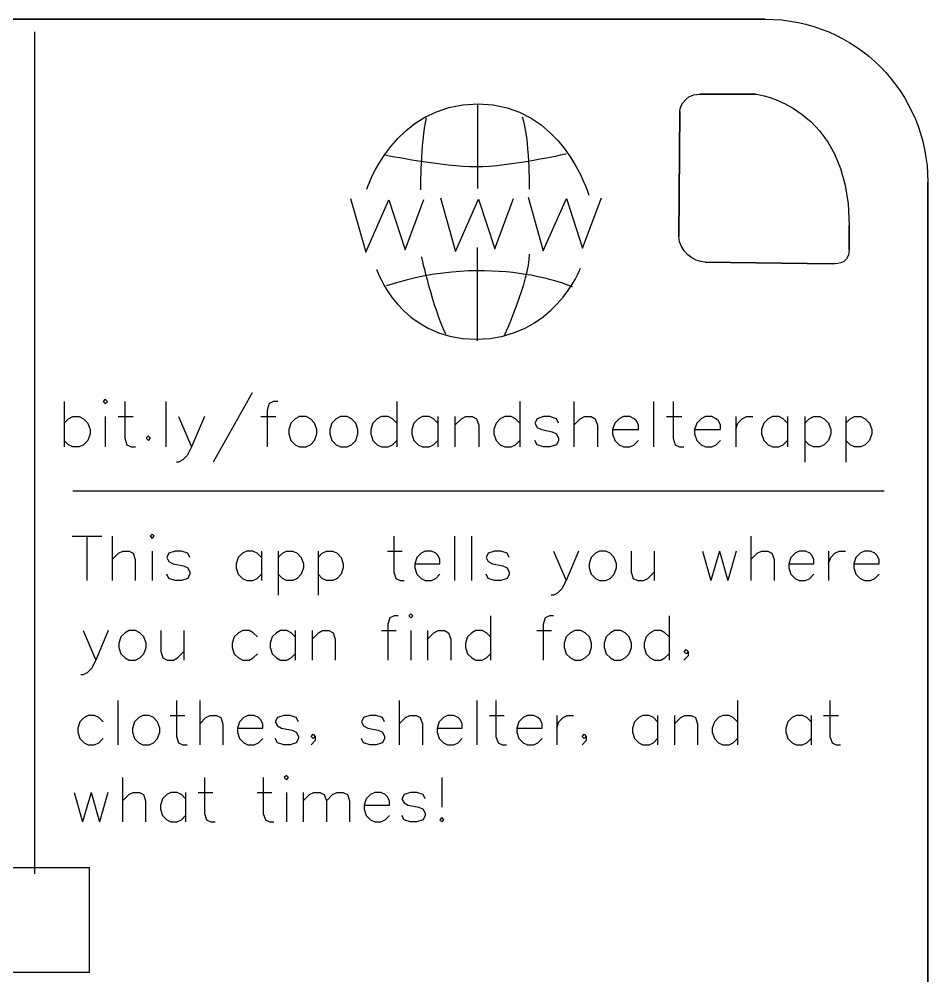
# Model space of a CAD drawing. Extents: x 10.3 to 80.3, y 180.8 to 251.
# Drawn here: x 45.11 to 80.27, y 214.01 to 251.04 of the extents above; entities that cross this region are included whole.
import ezdxf

# ---------------------------------------------------------------- set-up
doc = ezdxf.new("R2010")
doc.units = 0
doc.header["$MEASUREMENT"] = 0
for name, color, linetype in [('CUTOUT', 7, 'CONTINUOUS'), ('DIVIDERS', 7, 'CONTINUOUS'), ('GRAPHICS', 7, 'CONTINUOUS'), ('TEXT', 7, 'CONTINUOUS')]:
    doc.layers.add(name, color=color, linetype=linetype)

# ---------------------------------------------------------------- blocks, each defined once
blk = doc.blocks.new('BLOCK_2')
at = {"layer": 'CUTOUT', "color": 7}
blk.add_open_spline([(73.598, 248.142), (73.598, 248.142), (77.226, 247.743), (77.226, 243.06)], degree=3, dxfattribs=at)
blk = doc.blocks.new('BLOCK_3')
at = {"layer": 'CUTOUT', "color": 7}
blk.add_open_spline([(71.444, 248.138), (71.444, 248.138), (73.598, 248.142), (73.598, 248.142), (73.598, 248.142), (71.444, 248.138), (71.444, 248.138)], degree=3, knots=[0, 0, 0, 0, 1, 1, 1, 2, 2, 2, 2], dxfattribs=at)
blk = doc.blocks.new('BLOCK_4')
at = {"layer": 'CUTOUT', "color": 7}
blk.add_open_spline([(77.226, 242.111), (77.226, 241.49), (76.584, 241.574), (76.584, 241.574)], degree=3, dxfattribs=at)
blk = doc.blocks.new('BLOCK_5')
at = {"layer": 'CUTOUT', "color": 7}
blk.add_open_spline([(77.226, 243.06), (77.226, 243.06), (77.226, 242.111), (77.226, 242.111), (77.226, 242.111), (77.226, 243.06), (77.226, 243.06)], degree=3, knots=[0, 0, 0, 0, 1, 1, 1, 2, 2, 2, 2], dxfattribs=at)
blk = doc.blocks.new('BLOCK_6')
at = {"layer": 'CUTOUT', "color": 7}
blk.add_open_spline([(71.649, 241.637), (71.209, 241.637), (70.635, 242.071), (70.635, 242.632)], degree=3, dxfattribs=at)
blk = doc.blocks.new('BLOCK_7')
at = {"layer": 'CUTOUT', "color": 7}
blk.add_open_spline([(76.584, 241.574), (76.584, 241.574), (71.649, 241.637), (71.649, 241.637), (71.649, 241.637), (76.584, 241.574), (76.584, 241.574)], degree=3, knots=[0, 0, 0, 0, 1, 1, 1, 2, 2, 2, 2], dxfattribs=at)
blk = doc.blocks.new('BLOCK_8')
at = {"layer": 'CUTOUT', "color": 7}
blk.add_open_spline([(70.669, 247.471), (70.669, 247.471), (70.742, 248.137), (71.444, 248.138)], degree=3, dxfattribs=at)
blk = doc.blocks.new('BLOCK_9')
at = {"layer": 'CUTOUT', "color": 7}
blk.add_open_spline([(70.635, 242.632), (70.635, 242.632), (70.669, 247.471), (70.669, 247.471), (70.669, 247.471), (70.635, 242.632), (70.635, 242.632)], degree=3, knots=[0, 0, 0, 0, 1, 1, 1, 2, 2, 2, 2], dxfattribs=at)
blk = doc.blocks.new('BLOCK_10')
at = {"layer": 'CUTOUT', "color": 7}
blk.add_lwpolyline([(71.444, 248.138), (71.444, 248.138)], dxfattribs=at)
blk = doc.blocks.new('BLOCK_11')
at = {"layer": 'CUTOUT', "color": 7}
blk.add_open_spline([(73.978, 251.044), (77.464, 251.044), (80.27, 248.228), (80.27, 244.73)], degree=3, dxfattribs=at)
blk = doc.blocks.new('BLOCK_12')
at = {"layer": 'CUTOUT', "color": 7}
blk.add_open_spline([(16.561, 251.044), (16.561, 251.044), (73.978, 251.044), (73.978, 251.044), (73.978, 251.044), (16.561, 251.044), (16.561, 251.044)], degree=3, knots=[0, 0, 0, 0, 1, 1, 1, 2, 2, 2, 2], dxfattribs=at)
blk = doc.blocks.new('BLOCK_14')
at = {"layer": 'CUTOUT', "color": 7}
blk.add_open_spline([(80.27, 244.73), (80.27, 244.73), (80.27, 187.108), (80.27, 187.108), (80.27, 187.108), (80.27, 244.73), (80.27, 244.73)], degree=3, knots=[0, 0, 0, 0, 1, 1, 1, 2, 2, 2, 2], dxfattribs=at)
blk = doc.blocks.new('BLOCK_24')
at = {"layer": 'DIVIDERS', "color": 7}
blk.add_lwpolyline([(45.708, 217.956), (45.708, 250.548)], dxfattribs=at)
blk = doc.blocks.new('BLOCK_26')
at = {"layer": 'DIVIDERS', "color": 7}
blk.add_lwpolyline([(10.273, 218.21), (47.822, 218.21), (47.822, 214.136), (10.273, 214.136), (10.273, 218.21)], dxfattribs=at)
blk = doc.blocks.new('BLOCK_27')
at = {"layer": 'DIVIDERS', "color": 7}
blk.add_lwpolyline([(47.182, 232.785), (78.574, 232.785)], dxfattribs=at)
blk = doc.blocks.new('BLOCK_53')
at = {"layer": 'GRAPHICS', "color": 7}
blk.add_open_spline([(58.941, 241.355), (58.941, 241.355), (59.815, 238.656), (62.797, 238.656)], degree=3, dxfattribs=at)
blk = doc.blocks.new('BLOCK_54')
at = {"layer": 'GRAPHICS', "color": 7}
blk.add_open_spline([(62.797, 238.656), (65.778, 238.656), (66.831, 241.4), (66.831, 241.4)], degree=3, dxfattribs=at)
blk = doc.blocks.new('BLOCK_56')
at = {"layer": 'GRAPHICS', "color": 7}
blk.add_open_spline([(60.667, 241.85), (60.667, 241.85), (61.115, 239.871), (61.609, 238.858)], degree=3, dxfattribs=at)
blk = doc.blocks.new('BLOCK_57')
at = {"layer": 'GRAPHICS', "color": 7}
blk.add_open_spline([(63.872, 238.768), (63.872, 238.768), (64.859, 240.95), (64.859, 241.94)], degree=3, dxfattribs=at)
blk = doc.blocks.new('BLOCK_58')
at = {"layer": 'GRAPHICS', "color": 7}
blk.add_open_spline([(66.517, 240.68), (66.517, 240.68), (63.424, 242.052), (59.322, 240.726)], degree=3, dxfattribs=at)
blk = doc.blocks.new('BLOCK_59')
at = {"layer": 'GRAPHICS', "color": 7}
blk.add_open_spline([(58.56, 244.459), (58.56, 244.459), (59.591, 247.766), (62.864, 247.766)], degree=3, dxfattribs=at)
blk = doc.blocks.new('BLOCK_60')
at = {"layer": 'GRAPHICS', "color": 7}
blk.add_open_spline([(62.864, 247.766), (66.136, 247.766), (67.145, 244.235), (67.145, 244.235)], degree=3, dxfattribs=at)
blk = doc.blocks.new('BLOCK_61')
at = {"layer": 'GRAPHICS', "color": 7}
blk.add_lwpolyline([(62.841, 238.588), (62.841, 242.21)], dxfattribs=at)
blk = doc.blocks.new('BLOCK_62')
at = {"layer": 'GRAPHICS', "color": 7}
blk.add_open_spline([(60.645, 244.437), (60.645, 244.437), (60.645, 246.236), (60.869, 247.226)], degree=3, dxfattribs=at)
blk = doc.blocks.new('BLOCK_63')
at = {"layer": 'GRAPHICS', "color": 7}
blk.add_open_spline([(64.859, 244.459), (64.859, 244.459), (64.859, 246.439), (64.59, 247.249)], degree=3, dxfattribs=at)
blk = doc.blocks.new('BLOCK_64')
at = {"layer": 'GRAPHICS', "color": 7}
blk.add_open_spline([(59.278, 245.787), (59.278, 245.787), (61.519, 245.337), (62.797, 245.337)], degree=3, dxfattribs=at)
blk = doc.blocks.new('BLOCK_65')
at = {"layer": 'GRAPHICS', "color": 7}
blk.add_open_spline([(62.797, 245.337), (64.074, 245.337), (66.27, 245.832), (66.27, 245.832)], degree=3, dxfattribs=at)
blk = doc.blocks.new('BLOCK_66')
at = {"layer": 'GRAPHICS', "color": 7}
blk.add_lwpolyline([(62.841, 247.721), (62.841, 244.482)], dxfattribs=at)
blk = doc.blocks.new('BLOCK_67')
at = {"layer": 'GRAPHICS', "color": 7}
blk.add_lwpolyline([(57.933, 244.1), (58.516, 242.019), (59.412, 244.044), (60.04, 242.12), (60.768, 244.066)], dxfattribs=at)
blk = doc.blocks.new('BLOCK_68')
at = {"layer": 'GRAPHICS', "color": 7}
blk.add_lwpolyline([(61.407, 244.133), (61.989, 242.052), (62.886, 244.077), (63.514, 242.154), (64.242, 244.1)], dxfattribs=at)
blk = doc.blocks.new('BLOCK_69')
at = {"layer": 'GRAPHICS', "color": 7}
blk.add_lwpolyline([(64.803, 244.156), (65.386, 242.075), (66.282, 244.1), (66.909, 242.176), (67.639, 244.122)], dxfattribs=at)
blk = doc.blocks.new('BLOCK_118')
at = {"layer": 'TEXT', "color": 7}
blk.add_lwpolyline([(46.85, 236.248), (46.85, 234.487)], dxfattribs=at)
blk = doc.blocks.new('BLOCK_119')
at = {"layer": 'TEXT', "color": 7}
blk.add_lwpolyline([(46.85, 235.409), (47.017, 235.577), (47.184, 235.661), (47.434, 235.661), (47.602, 235.577), (47.769, 235.409), (47.853, 235.158), (47.853, 234.99), (47.769, 234.738), (47.602, 234.571), (47.434, 234.487), (47.184, 234.487), (47.017, 234.571), (46.85, 234.738)], dxfattribs=at)
blk = doc.blocks.new('BLOCK_120')
at = {"layer": 'TEXT', "color": 7}
blk.add_lwpolyline([(48.354, 236.248), (48.437, 236.164), (48.521, 236.248), (48.437, 236.332), (48.354, 236.248)], dxfattribs=at)
blk = doc.blocks.new('BLOCK_121')
at = {"layer": 'TEXT', "color": 7}
blk.add_lwpolyline([(48.437, 235.661), (48.437, 234.487)], dxfattribs=at)
blk = doc.blocks.new('BLOCK_122')
at = {"layer": 'TEXT', "color": 7}
blk.add_lwpolyline([(49.19, 236.248), (49.19, 234.823), (49.273, 234.571), (49.44, 234.487), (49.607, 234.487)], dxfattribs=at)
blk = doc.blocks.new('BLOCK_123')
at = {"layer": 'TEXT', "color": 7}
blk.add_lwpolyline([(48.939, 235.661), (49.523, 235.661)], dxfattribs=at)
blk = doc.blocks.new('BLOCK_124')
at = {"layer": 'TEXT', "color": 7}
blk.add_lwpolyline([(50.108, 234.906), (50.025, 234.823), (50.108, 234.738), (50.191, 234.823), (50.108, 234.906)], dxfattribs=at)
blk = doc.blocks.new('BLOCK_125')
at = {"layer": 'TEXT', "color": 7}
blk.add_lwpolyline([(50.777, 236.248), (50.777, 234.487)], dxfattribs=at)
blk = doc.blocks.new('BLOCK_126')
at = {"layer": 'TEXT', "color": 7}
blk.add_lwpolyline([(51.278, 235.661), (51.779, 234.487)], dxfattribs=at)
blk = doc.blocks.new('BLOCK_127')
at = {"layer": 'TEXT', "color": 7}
blk.add_lwpolyline([(52.281, 235.661), (51.779, 234.487), (51.612, 234.152), (51.445, 233.984), (51.278, 233.9), (51.194, 233.9)], dxfattribs=at)
blk = doc.blocks.new('BLOCK_128')
at = {"layer": 'TEXT', "color": 7}
blk.add_lwpolyline([(54.118, 236.583), (52.615, 233.9)], dxfattribs=at)
blk = doc.blocks.new('BLOCK_129')
at = {"layer": 'TEXT', "color": 7}
blk.add_lwpolyline([(55.121, 236.248), (54.954, 236.248), (54.787, 236.164), (54.704, 235.912), (54.704, 234.487)], dxfattribs=at)
blk = doc.blocks.new('BLOCK_130')
at = {"layer": 'TEXT', "color": 7}
blk.add_lwpolyline([(54.453, 235.661), (55.038, 235.661)], dxfattribs=at)
blk = doc.blocks.new('BLOCK_131')
at = {"layer": 'TEXT', "color": 7}
blk.add_lwpolyline([(55.957, 235.661), (55.79, 235.577), (55.623, 235.409), (55.539, 235.158), (55.539, 234.99), (55.623, 234.738), (55.79, 234.571), (55.957, 234.487), (56.207, 234.487), (56.375, 234.571), (56.541, 234.738), (56.625, 234.99), (56.625, 235.158), (56.541, 235.409), (56.375, 235.577), (56.207, 235.661), (55.957, 235.661)], dxfattribs=at)
blk = doc.blocks.new('BLOCK_132')
at = {"layer": 'TEXT', "color": 7}
blk.add_lwpolyline([(57.544, 235.661), (57.377, 235.577), (57.21, 235.409), (57.126, 235.158), (57.126, 234.99), (57.21, 234.738), (57.377, 234.571), (57.544, 234.487), (57.795, 234.487), (57.961, 234.571), (58.129, 234.738), (58.212, 234.99), (58.212, 235.158), (58.129, 235.409), (57.961, 235.577), (57.795, 235.661), (57.544, 235.661)], dxfattribs=at)
blk = doc.blocks.new('BLOCK_133')
at = {"layer": 'TEXT', "color": 7}
blk.add_lwpolyline([(59.717, 236.248), (59.717, 234.487)], dxfattribs=at)
blk = doc.blocks.new('BLOCK_134')
at = {"layer": 'TEXT', "color": 7}
blk.add_lwpolyline([(59.717, 235.409), (59.549, 235.577), (59.382, 235.661), (59.132, 235.661), (58.964, 235.577), (58.797, 235.409), (58.714, 235.158), (58.714, 234.99), (58.797, 234.738), (58.964, 234.571), (59.132, 234.487), (59.382, 234.487), (59.549, 234.571), (59.717, 234.738)], dxfattribs=at)
blk = doc.blocks.new('BLOCK_135')
at = {"layer": 'TEXT', "color": 7}
blk.add_lwpolyline([(61.303, 235.661), (61.303, 234.487)], dxfattribs=at)
blk = doc.blocks.new('BLOCK_136')
at = {"layer": 'TEXT', "color": 7}
blk.add_lwpolyline([(61.303, 235.409), (61.137, 235.577), (60.969, 235.661), (60.719, 235.661), (60.552, 235.577), (60.385, 235.409), (60.301, 235.158), (60.301, 234.99), (60.385, 234.738), (60.552, 234.571), (60.719, 234.487), (60.969, 234.487), (61.137, 234.571), (61.303, 234.738)], dxfattribs=at)
blk = doc.blocks.new('BLOCK_137')
at = {"layer": 'TEXT', "color": 7}
blk.add_lwpolyline([(61.972, 235.661), (61.972, 234.487)], dxfattribs=at)
blk = doc.blocks.new('BLOCK_138')
at = {"layer": 'TEXT', "color": 7}
blk.add_lwpolyline([(61.972, 235.325), (62.223, 235.577), (62.39, 235.661), (62.64, 235.661), (62.808, 235.577), (62.891, 235.325), (62.891, 234.487)], dxfattribs=at)
blk = doc.blocks.new('BLOCK_139')
at = {"layer": 'TEXT', "color": 7}
blk.add_lwpolyline([(64.479, 236.248), (64.479, 234.487)], dxfattribs=at)
blk = doc.blocks.new('BLOCK_140')
at = {"layer": 'TEXT', "color": 7}
blk.add_lwpolyline([(64.479, 235.409), (64.311, 235.577), (64.145, 235.661), (63.894, 235.661), (63.726, 235.577), (63.56, 235.409), (63.476, 235.158), (63.476, 234.99), (63.56, 234.738), (63.726, 234.571), (63.894, 234.487), (64.145, 234.487), (64.311, 234.571), (64.479, 234.738)], dxfattribs=at)
blk = doc.blocks.new('BLOCK_141')
at = {"layer": 'TEXT', "color": 7}
blk.add_lwpolyline([(65.982, 235.409), (65.899, 235.577), (65.648, 235.661), (65.397, 235.661), (65.147, 235.577), (65.063, 235.409), (65.147, 235.241), (65.314, 235.158), (65.731, 235.074), (65.899, 234.99), (65.982, 234.823), (65.982, 234.738), (65.899, 234.571), (65.648, 234.487), (65.397, 234.487), (65.147, 234.571), (65.063, 234.738)], dxfattribs=at)
blk = doc.blocks.new('BLOCK_142')
at = {"layer": 'TEXT', "color": 7}
blk.add_lwpolyline([(66.567, 236.248), (66.567, 234.487)], dxfattribs=at)
blk = doc.blocks.new('BLOCK_143')
at = {"layer": 'TEXT', "color": 7}
blk.add_lwpolyline([(66.567, 235.325), (66.818, 235.577), (66.985, 235.661), (67.236, 235.661), (67.402, 235.577), (67.487, 235.325), (67.487, 234.487)], dxfattribs=at)
blk = doc.blocks.new('BLOCK_144')
at = {"layer": 'TEXT', "color": 7}
blk.add_lwpolyline([(68.071, 235.158), (69.073, 235.158), (69.073, 235.325), (68.99, 235.493), (68.907, 235.577), (68.739, 235.661), (68.489, 235.661), (68.322, 235.577), (68.155, 235.409), (68.071, 235.158), (68.071, 234.99), (68.155, 234.738), (68.322, 234.571), (68.489, 234.487), (68.739, 234.487), (68.907, 234.571), (69.073, 234.738)], dxfattribs=at)
blk = doc.blocks.new('BLOCK_145')
at = {"layer": 'TEXT', "color": 7}
blk.add_lwpolyline([(69.658, 236.248), (69.658, 234.487)], dxfattribs=at)
blk = doc.blocks.new('BLOCK_146')
at = {"layer": 'TEXT', "color": 7}
blk.add_lwpolyline([(70.41, 236.248), (70.41, 234.823), (70.495, 234.571), (70.661, 234.487), (70.829, 234.487)], dxfattribs=at)
blk = doc.blocks.new('BLOCK_147')
at = {"layer": 'TEXT', "color": 7}
blk.add_lwpolyline([(70.16, 235.661), (70.744, 235.661)], dxfattribs=at)
blk = doc.blocks.new('BLOCK_148')
at = {"layer": 'TEXT', "color": 7}
blk.add_lwpolyline([(71.246, 235.158), (72.249, 235.158), (72.249, 235.325), (72.164, 235.493), (72.081, 235.577), (71.915, 235.661), (71.664, 235.661), (71.496, 235.577), (71.329, 235.409), (71.246, 235.158), (71.246, 234.99), (71.329, 234.738), (71.496, 234.571), (71.664, 234.487), (71.915, 234.487), (72.081, 234.571), (72.249, 234.738)], dxfattribs=at)
blk = doc.blocks.new('BLOCK_149')
at = {"layer": 'TEXT', "color": 7}
blk.add_lwpolyline([(72.833, 235.661), (72.833, 234.487)], dxfattribs=at)
blk = doc.blocks.new('BLOCK_150')
at = {"layer": 'TEXT', "color": 7}
blk.add_lwpolyline([(72.833, 235.158), (72.917, 235.409), (73.084, 235.577), (73.251, 235.661), (73.501, 235.661)], dxfattribs=at)
blk = doc.blocks.new('BLOCK_151')
at = {"layer": 'TEXT', "color": 7}
blk.add_lwpolyline([(74.838, 235.661), (74.838, 234.487)], dxfattribs=at)
blk = doc.blocks.new('BLOCK_152')
at = {"layer": 'TEXT', "color": 7}
blk.add_lwpolyline([(74.838, 235.409), (74.671, 235.577), (74.504, 235.661), (74.254, 235.661), (74.086, 235.577), (73.92, 235.409), (73.836, 235.158), (73.836, 234.99), (73.92, 234.738), (74.086, 234.571), (74.254, 234.487), (74.504, 234.487), (74.671, 234.571), (74.838, 234.738)], dxfattribs=at)
blk = doc.blocks.new('BLOCK_153')
at = {"layer": 'TEXT', "color": 7}
blk.add_lwpolyline([(75.507, 235.661), (75.507, 233.9)], dxfattribs=at)
blk = doc.blocks.new('BLOCK_154')
at = {"layer": 'TEXT', "color": 7}
blk.add_lwpolyline([(75.507, 235.409), (75.674, 235.577), (75.841, 235.661), (76.091, 235.661), (76.259, 235.577), (76.426, 235.409), (76.509, 235.158), (76.509, 234.99), (76.426, 234.738), (76.259, 234.571), (76.091, 234.487), (75.841, 234.487), (75.674, 234.571), (75.507, 234.738)], dxfattribs=at)
blk = doc.blocks.new('BLOCK_155')
at = {"layer": 'TEXT', "color": 7}
blk.add_lwpolyline([(77.094, 235.661), (77.094, 233.9)], dxfattribs=at)
blk = doc.blocks.new('BLOCK_156')
at = {"layer": 'TEXT', "color": 7}
blk.add_lwpolyline([(77.094, 235.409), (77.262, 235.577), (77.429, 235.661), (77.679, 235.661), (77.846, 235.577), (78.013, 235.409), (78.097, 235.158), (78.097, 234.99), (78.013, 234.738), (77.846, 234.571), (77.679, 234.487), (77.429, 234.487), (77.262, 234.571), (77.094, 234.738)], dxfattribs=at)
blk = doc.blocks.new('BLOCK_225')
at = {"layer": 'TEXT', "color": 7}
blk.add_lwpolyline([(47.732, 231.025), (47.732, 229.312)], dxfattribs=at)
blk = doc.blocks.new('BLOCK_226')
at = {"layer": 'TEXT', "color": 7}
blk.add_lwpolyline([(47.163, 231.025), (48.302, 231.025)], dxfattribs=at)
blk = doc.blocks.new('BLOCK_227')
at = {"layer": 'TEXT', "color": 7}
blk.add_lwpolyline([(48.707, 231.025), (48.707, 229.312)], dxfattribs=at)
blk = doc.blocks.new('BLOCK_228')
at = {"layer": 'TEXT', "color": 7}
blk.add_lwpolyline([(48.707, 230.127), (48.952, 230.372), (49.114, 230.453), (49.358, 230.453), (49.521, 230.372), (49.602, 230.127), (49.602, 229.312)], dxfattribs=at)
blk = doc.blocks.new('BLOCK_229')
at = {"layer": 'TEXT', "color": 7}
blk.add_lwpolyline([(50.172, 231.025), (50.252, 230.943), (50.334, 231.025), (50.252, 231.106), (50.172, 231.025)], dxfattribs=at)
blk = doc.blocks.new('BLOCK_230')
at = {"layer": 'TEXT', "color": 7}
blk.add_lwpolyline([(50.252, 230.453), (50.252, 229.312)], dxfattribs=at)
blk = doc.blocks.new('BLOCK_231')
at = {"layer": 'TEXT', "color": 7}
blk.add_lwpolyline([(51.716, 230.209), (51.635, 230.372), (51.391, 230.453), (51.147, 230.453), (50.903, 230.372), (50.821, 230.209), (50.903, 230.046), (51.066, 229.964), (51.472, 229.882), (51.635, 229.801), (51.716, 229.638), (51.716, 229.556), (51.635, 229.393), (51.391, 229.312), (51.147, 229.312), (50.903, 229.393), (50.821, 229.556)], dxfattribs=at)
blk = doc.blocks.new('BLOCK_232')
at = {"layer": 'TEXT', "color": 7}
blk.add_lwpolyline([(54.48, 230.453), (54.48, 229.312)], dxfattribs=at)
blk = doc.blocks.new('BLOCK_233')
at = {"layer": 'TEXT', "color": 7}
blk.add_lwpolyline([(54.48, 230.209), (54.317, 230.372), (54.155, 230.453), (53.911, 230.453), (53.748, 230.372), (53.585, 230.209), (53.504, 229.964), (53.504, 229.801), (53.585, 229.556), (53.748, 229.393), (53.911, 229.312), (54.155, 229.312), (54.317, 229.393), (54.48, 229.556)], dxfattribs=at)
blk = doc.blocks.new('BLOCK_234')
at = {"layer": 'TEXT', "color": 7}
blk.add_lwpolyline([(55.13, 230.453), (55.13, 228.74)], dxfattribs=at)
blk = doc.blocks.new('BLOCK_235')
at = {"layer": 'TEXT', "color": 7}
blk.add_lwpolyline([(55.13, 230.209), (55.293, 230.372), (55.455, 230.453), (55.699, 230.453), (55.862, 230.372), (56.025, 230.209), (56.106, 229.964), (56.106, 229.801), (56.025, 229.556), (55.862, 229.393), (55.699, 229.312), (55.455, 229.312), (55.293, 229.393), (55.13, 229.556)], dxfattribs=at)
blk = doc.blocks.new('BLOCK_236')
at = {"layer": 'TEXT', "color": 7}
blk.add_lwpolyline([(56.675, 230.453), (56.675, 228.74)], dxfattribs=at)
blk = doc.blocks.new('BLOCK_237')
at = {"layer": 'TEXT', "color": 7}
blk.add_lwpolyline([(56.675, 230.209), (56.837, 230.372), (57, 230.453), (57.244, 230.453), (57.407, 230.372), (57.569, 230.209), (57.651, 229.964), (57.651, 229.801), (57.569, 229.556), (57.407, 229.393), (57.244, 229.312), (57, 229.312), (56.837, 229.393), (56.675, 229.556)], dxfattribs=at)
blk = doc.blocks.new('BLOCK_238')
at = {"layer": 'TEXT', "color": 7}
blk.add_lwpolyline([(59.602, 231.025), (59.602, 229.638), (59.683, 229.393), (59.845, 229.312), (60.008, 229.312)], dxfattribs=at)
blk = doc.blocks.new('BLOCK_239')
at = {"layer": 'TEXT', "color": 7}
blk.add_lwpolyline([(59.358, 230.453), (59.926, 230.453)], dxfattribs=at)
blk = doc.blocks.new('BLOCK_240')
at = {"layer": 'TEXT', "color": 7}
blk.add_lwpolyline([(60.415, 229.964), (61.391, 229.964), (61.391, 230.127), (61.309, 230.291), (61.228, 230.372), (61.065, 230.453), (60.821, 230.453), (60.658, 230.372), (60.496, 230.209), (60.415, 229.964), (60.415, 229.801), (60.496, 229.556), (60.658, 229.393), (60.821, 229.312), (61.065, 229.312), (61.228, 229.393), (61.391, 229.556)], dxfattribs=at)
blk = doc.blocks.new('BLOCK_241')
at = {"layer": 'TEXT', "color": 7}
blk.add_lwpolyline([(61.959, 231.025), (61.959, 229.312)], dxfattribs=at)
blk = doc.blocks.new('BLOCK_242')
at = {"layer": 'TEXT', "color": 7}
blk.add_lwpolyline([(62.61, 231.025), (62.61, 229.312)], dxfattribs=at)
blk = doc.blocks.new('BLOCK_243')
at = {"layer": 'TEXT', "color": 7}
blk.add_lwpolyline([(64.073, 230.209), (63.992, 230.372), (63.748, 230.453), (63.504, 230.453), (63.26, 230.372), (63.178, 230.209), (63.26, 230.046), (63.422, 229.964), (63.829, 229.882), (63.992, 229.801), (64.073, 229.638), (64.073, 229.556), (63.992, 229.393), (63.748, 229.312), (63.504, 229.312), (63.26, 229.393), (63.178, 229.556)], dxfattribs=at)
blk = doc.blocks.new('BLOCK_244')
at = {"layer": 'TEXT', "color": 7}
blk.add_lwpolyline([(65.78, 230.453), (66.268, 229.312)], dxfattribs=at)
blk = doc.blocks.new('BLOCK_245')
at = {"layer": 'TEXT', "color": 7}
blk.add_lwpolyline([(66.756, 230.453), (66.268, 229.312), (66.106, 228.985), (65.943, 228.822), (65.78, 228.74), (65.699, 228.74)], dxfattribs=at)
blk = doc.blocks.new('BLOCK_246')
at = {"layer": 'TEXT', "color": 7}
blk.add_lwpolyline([(67.569, 230.453), (67.406, 230.372), (67.243, 230.209), (67.162, 229.964), (67.162, 229.801), (67.243, 229.556), (67.406, 229.393), (67.569, 229.312), (67.813, 229.312), (67.975, 229.393), (68.137, 229.556), (68.219, 229.801), (68.219, 229.964), (68.137, 230.209), (67.975, 230.372), (67.813, 230.453), (67.569, 230.453)], dxfattribs=at)
blk = doc.blocks.new('BLOCK_247')
at = {"layer": 'TEXT', "color": 7}
blk.add_lwpolyline([(68.788, 230.453), (68.788, 229.638), (68.87, 229.393), (69.032, 229.312), (69.276, 229.312), (69.439, 229.393), (69.682, 229.638)], dxfattribs=at)
blk = doc.blocks.new('BLOCK_248')
at = {"layer": 'TEXT', "color": 7}
blk.add_lwpolyline([(69.682, 230.453), (69.682, 229.312)], dxfattribs=at)
blk = doc.blocks.new('BLOCK_249')
at = {"layer": 'TEXT', "color": 7}
blk.add_lwpolyline([(71.552, 230.453), (71.877, 229.312)], dxfattribs=at)
blk = doc.blocks.new('BLOCK_250')
at = {"layer": 'TEXT', "color": 7}
blk.add_lwpolyline([(72.203, 230.453), (71.877, 229.312)], dxfattribs=at)
blk = doc.blocks.new('BLOCK_251')
at = {"layer": 'TEXT', "color": 7}
blk.add_lwpolyline([(72.203, 230.453), (72.528, 229.312)], dxfattribs=at)
blk = doc.blocks.new('BLOCK_252')
at = {"layer": 'TEXT', "color": 7}
blk.add_lwpolyline([(72.852, 230.453), (72.528, 229.312)], dxfattribs=at)
blk = doc.blocks.new('BLOCK_253')
at = {"layer": 'TEXT', "color": 7}
blk.add_lwpolyline([(73.422, 231.025), (73.422, 229.312)], dxfattribs=at)
blk = doc.blocks.new('BLOCK_254')
at = {"layer": 'TEXT', "color": 7}
blk.add_lwpolyline([(73.422, 230.127), (73.666, 230.372), (73.829, 230.453), (74.073, 230.453), (74.235, 230.372), (74.317, 230.127), (74.317, 229.312)], dxfattribs=at)
blk = doc.blocks.new('BLOCK_255')
at = {"layer": 'TEXT', "color": 7}
blk.add_lwpolyline([(74.885, 229.964), (75.861, 229.964), (75.861, 230.127), (75.78, 230.291), (75.699, 230.372), (75.536, 230.453), (75.292, 230.453), (75.129, 230.372), (74.967, 230.209), (74.885, 229.964), (74.885, 229.801), (74.967, 229.556), (75.129, 229.393), (75.292, 229.312), (75.536, 229.312), (75.699, 229.393), (75.861, 229.556)], dxfattribs=at)
blk = doc.blocks.new('BLOCK_256')
at = {"layer": 'TEXT', "color": 7}
blk.add_lwpolyline([(76.43, 230.453), (76.43, 229.312)], dxfattribs=at)
blk = doc.blocks.new('BLOCK_257')
at = {"layer": 'TEXT', "color": 7}
blk.add_lwpolyline([(76.43, 229.964), (76.511, 230.209), (76.674, 230.372), (76.836, 230.453), (77.081, 230.453)], dxfattribs=at)
blk = doc.blocks.new('BLOCK_258')
at = {"layer": 'TEXT', "color": 7}
blk.add_lwpolyline([(77.406, 229.964), (78.381, 229.964), (78.381, 230.127), (78.3, 230.291), (78.218, 230.372), (78.056, 230.453), (77.812, 230.453), (77.649, 230.372), (77.487, 230.209), (77.406, 229.964), (77.406, 229.801), (77.487, 229.556), (77.649, 229.393), (77.812, 229.312), (78.056, 229.312), (78.218, 229.393), (78.381, 229.556)], dxfattribs=at)
blk = doc.blocks.new('BLOCK_259')
at = {"layer": 'TEXT', "color": 7}
blk.add_lwpolyline([(47.58, 227.374), (48.068, 226.232)], dxfattribs=at)
blk = doc.blocks.new('BLOCK_260')
at = {"layer": 'TEXT', "color": 7}
blk.add_lwpolyline([(48.556, 227.374), (48.068, 226.232), (47.905, 225.906), (47.742, 225.743), (47.58, 225.661), (47.498, 225.661)], dxfattribs=at)
blk = doc.blocks.new('BLOCK_261')
at = {"layer": 'TEXT', "color": 7}
blk.add_lwpolyline([(49.368, 227.374), (49.205, 227.293), (49.043, 227.13), (48.962, 226.885), (48.962, 226.722), (49.043, 226.477), (49.205, 226.314), (49.368, 226.232), (49.612, 226.232), (49.775, 226.314), (49.937, 226.477), (50.019, 226.722), (50.019, 226.885), (49.937, 227.13), (49.775, 227.293), (49.612, 227.374), (49.368, 227.374)], dxfattribs=at)
blk = doc.blocks.new('BLOCK_262')
at = {"layer": 'TEXT', "color": 7}
blk.add_lwpolyline([(50.587, 227.374), (50.587, 226.559), (50.669, 226.314), (50.831, 226.232), (51.075, 226.232), (51.238, 226.314), (51.482, 226.559)], dxfattribs=at)
blk = doc.blocks.new('BLOCK_263')
at = {"layer": 'TEXT', "color": 7}
blk.add_lwpolyline([(51.482, 227.374), (51.482, 226.232)], dxfattribs=at)
blk = doc.blocks.new('BLOCK_264')
at = {"layer": 'TEXT', "color": 7}
blk.add_lwpolyline([(54.327, 227.13), (54.164, 227.293), (54.002, 227.374), (53.759, 227.374), (53.596, 227.293), (53.433, 227.13), (53.352, 226.885), (53.352, 226.722), (53.433, 226.477), (53.596, 226.314), (53.759, 226.232), (54.002, 226.232), (54.164, 226.314), (54.327, 226.477)], dxfattribs=at)
blk = doc.blocks.new('BLOCK_265')
at = {"layer": 'TEXT', "color": 7}
blk.add_lwpolyline([(55.791, 227.374), (55.791, 226.232)], dxfattribs=at)
blk = doc.blocks.new('BLOCK_266')
at = {"layer": 'TEXT', "color": 7}
blk.add_lwpolyline([(55.791, 227.13), (55.628, 227.293), (55.465, 227.374), (55.222, 227.374), (55.059, 227.293), (54.897, 227.13), (54.815, 226.885), (54.815, 226.722), (54.897, 226.477), (55.059, 226.314), (55.222, 226.232), (55.465, 226.232), (55.628, 226.314), (55.791, 226.477)], dxfattribs=at)
blk = doc.blocks.new('BLOCK_267')
at = {"layer": 'TEXT', "color": 7}
blk.add_lwpolyline([(56.441, 227.374), (56.441, 226.232)], dxfattribs=at)
blk = doc.blocks.new('BLOCK_268')
at = {"layer": 'TEXT', "color": 7}
blk.add_lwpolyline([(56.441, 227.048), (56.685, 227.293), (56.848, 227.374), (57.091, 227.374), (57.254, 227.293), (57.335, 227.048), (57.335, 226.232)], dxfattribs=at)
blk = doc.blocks.new('BLOCK_269')
at = {"layer": 'TEXT', "color": 7}
blk.add_lwpolyline([(59.774, 227.946), (59.612, 227.946), (59.449, 227.864), (59.368, 227.62), (59.368, 226.232)], dxfattribs=at)
blk = doc.blocks.new('BLOCK_270')
at = {"layer": 'TEXT', "color": 7}
blk.add_lwpolyline([(59.124, 227.374), (59.693, 227.374)], dxfattribs=at)
blk = doc.blocks.new('BLOCK_271')
at = {"layer": 'TEXT', "color": 7}
blk.add_lwpolyline([(60.181, 227.946), (60.262, 227.864), (60.343, 227.946), (60.262, 228.027), (60.181, 227.946)], dxfattribs=at)
blk = doc.blocks.new('BLOCK_272')
at = {"layer": 'TEXT', "color": 7}
blk.add_lwpolyline([(60.262, 227.374), (60.262, 226.232)], dxfattribs=at)
blk = doc.blocks.new('BLOCK_273')
at = {"layer": 'TEXT', "color": 7}
blk.add_lwpolyline([(60.912, 227.374), (60.912, 226.232)], dxfattribs=at)
blk = doc.blocks.new('BLOCK_274')
at = {"layer": 'TEXT', "color": 7}
blk.add_lwpolyline([(60.912, 227.048), (61.156, 227.293), (61.319, 227.374), (61.563, 227.374), (61.726, 227.293), (61.807, 227.048), (61.807, 226.232)], dxfattribs=at)
blk = doc.blocks.new('BLOCK_275')
at = {"layer": 'TEXT', "color": 7}
blk.add_lwpolyline([(63.352, 227.946), (63.352, 226.232)], dxfattribs=at)
blk = doc.blocks.new('BLOCK_276')
at = {"layer": 'TEXT', "color": 7}
blk.add_lwpolyline([(63.352, 227.13), (63.189, 227.293), (63.026, 227.374), (62.782, 227.374), (62.619, 227.293), (62.457, 227.13), (62.376, 226.885), (62.376, 226.722), (62.457, 226.477), (62.619, 226.314), (62.782, 226.232), (63.026, 226.232), (63.189, 226.314), (63.352, 226.477)], dxfattribs=at)
blk = doc.blocks.new('BLOCK_277')
at = {"layer": 'TEXT', "color": 7}
blk.add_lwpolyline([(65.79, 227.946), (65.627, 227.946), (65.465, 227.864), (65.383, 227.62), (65.383, 226.232)], dxfattribs=at)
blk = doc.blocks.new('BLOCK_278')
at = {"layer": 'TEXT', "color": 7}
blk.add_lwpolyline([(65.14, 227.374), (65.709, 227.374)], dxfattribs=at)
blk = doc.blocks.new('BLOCK_279')
at = {"layer": 'TEXT', "color": 7}
blk.add_lwpolyline([(66.604, 227.374), (66.441, 227.293), (66.278, 227.13), (66.197, 226.885), (66.197, 226.722), (66.278, 226.477), (66.441, 226.314), (66.604, 226.232), (66.847, 226.232), (67.009, 226.314), (67.172, 226.477), (67.253, 226.722), (67.253, 226.885), (67.172, 227.13), (67.009, 227.293), (66.847, 227.374), (66.604, 227.374)], dxfattribs=at)
blk = doc.blocks.new('BLOCK_280')
at = {"layer": 'TEXT', "color": 7}
blk.add_lwpolyline([(68.148, 227.374), (67.986, 227.293), (67.823, 227.13), (67.742, 226.885), (67.742, 226.722), (67.823, 226.477), (67.986, 226.314), (68.148, 226.232), (68.391, 226.232), (68.554, 226.314), (68.717, 226.477), (68.798, 226.722), (68.798, 226.885), (68.717, 227.13), (68.554, 227.293), (68.391, 227.374), (68.148, 227.374)], dxfattribs=at)
blk = doc.blocks.new('BLOCK_281')
at = {"layer": 'TEXT', "color": 7}
blk.add_lwpolyline([(70.261, 227.946), (70.261, 226.232)], dxfattribs=at)
blk = doc.blocks.new('BLOCK_282')
at = {"layer": 'TEXT', "color": 7}
blk.add_lwpolyline([(70.261, 227.13), (70.098, 227.293), (69.936, 227.374), (69.693, 227.374), (69.53, 227.293), (69.367, 227.13), (69.286, 226.885), (69.286, 226.722), (69.367, 226.477), (69.53, 226.314), (69.693, 226.232), (69.936, 226.232), (70.098, 226.314), (70.261, 226.477)], dxfattribs=at)
blk = doc.blocks.new('BLOCK_283')
at = {"layer": 'TEXT', "color": 7}
blk.add_lwpolyline([(70.993, 226.559), (70.912, 226.477), (70.83, 226.559), (70.912, 226.64), (70.993, 226.559), (70.993, 226.395), (70.83, 226.232)], dxfattribs=at)
blk = doc.blocks.new('BLOCK_284')
at = {"layer": 'TEXT', "color": 7}
blk.add_lwpolyline([(48.352, 223.848), (48.19, 224.011), (48.027, 224.093), (47.783, 224.093), (47.621, 224.011), (47.458, 223.848), (47.377, 223.604), (47.377, 223.44), (47.458, 223.196), (47.621, 223.032), (47.783, 222.951), (48.027, 222.951), (48.19, 223.032), (48.352, 223.196)], dxfattribs=at)
blk = doc.blocks.new('BLOCK_285')
at = {"layer": 'TEXT', "color": 7}
blk.add_lwpolyline([(48.921, 224.664), (48.921, 222.951)], dxfattribs=at)
blk = doc.blocks.new('BLOCK_286')
at = {"layer": 'TEXT', "color": 7}
blk.add_lwpolyline([(49.897, 224.093), (49.735, 224.011), (49.572, 223.848), (49.491, 223.604), (49.491, 223.44), (49.572, 223.196), (49.735, 223.032), (49.897, 222.951), (50.14, 222.951), (50.303, 223.032), (50.466, 223.196), (50.547, 223.44), (50.547, 223.604), (50.466, 223.848), (50.303, 224.011), (50.14, 224.093), (49.897, 224.093)], dxfattribs=at)
blk = doc.blocks.new('BLOCK_287')
at = {"layer": 'TEXT', "color": 7}
blk.add_lwpolyline([(51.198, 224.664), (51.198, 223.277), (51.279, 223.032), (51.442, 222.951), (51.604, 222.951)], dxfattribs=at)
blk = doc.blocks.new('BLOCK_288')
at = {"layer": 'TEXT', "color": 7}
blk.add_lwpolyline([(50.954, 224.093), (51.522, 224.093)], dxfattribs=at)
blk = doc.blocks.new('BLOCK_289')
at = {"layer": 'TEXT', "color": 7}
blk.add_lwpolyline([(52.092, 224.664), (52.092, 222.951)], dxfattribs=at)
blk = doc.blocks.new('BLOCK_290')
at = {"layer": 'TEXT', "color": 7}
blk.add_lwpolyline([(52.092, 223.767), (52.336, 224.011), (52.498, 224.093), (52.742, 224.093), (52.905, 224.011), (52.987, 223.767), (52.987, 222.951)], dxfattribs=at)
blk = doc.blocks.new('BLOCK_291')
at = {"layer": 'TEXT', "color": 7}
blk.add_lwpolyline([(53.555, 223.604), (54.531, 223.604), (54.531, 223.767), (54.45, 223.93), (54.368, 224.011), (54.206, 224.093), (53.962, 224.093), (53.799, 224.011), (53.636, 223.848), (53.555, 223.604), (53.555, 223.44), (53.636, 223.196), (53.799, 223.032), (53.962, 222.951), (54.206, 222.951), (54.368, 223.032), (54.531, 223.196)], dxfattribs=at)
blk = doc.blocks.new('BLOCK_292')
at = {"layer": 'TEXT', "color": 7}
blk.add_lwpolyline([(55.913, 223.848), (55.832, 224.011), (55.588, 224.093), (55.343, 224.093), (55.099, 224.011), (55.018, 223.848), (55.099, 223.685), (55.262, 223.604), (55.669, 223.522), (55.832, 223.44), (55.913, 223.277), (55.913, 223.196), (55.832, 223.032), (55.588, 222.951), (55.343, 222.951), (55.099, 223.032), (55.018, 223.196)], dxfattribs=at)
blk = doc.blocks.new('BLOCK_293')
at = {"layer": 'TEXT', "color": 7}
blk.add_lwpolyline([(56.563, 223.277), (56.481, 223.196), (56.4, 223.277), (56.481, 223.359), (56.563, 223.277), (56.563, 223.114), (56.4, 222.951)], dxfattribs=at)
blk = doc.blocks.new('BLOCK_294')
at = {"layer": 'TEXT', "color": 7}
blk.add_lwpolyline([(59.246, 223.848), (59.165, 224.011), (58.921, 224.093), (58.677, 224.093), (58.433, 224.011), (58.351, 223.848), (58.433, 223.685), (58.596, 223.604), (59.002, 223.522), (59.165, 223.44), (59.246, 223.277), (59.246, 223.196), (59.165, 223.032), (58.921, 222.951), (58.677, 222.951), (58.433, 223.032), (58.351, 223.196)], dxfattribs=at)
blk = doc.blocks.new('BLOCK_295')
at = {"layer": 'TEXT', "color": 7}
blk.add_lwpolyline([(59.815, 224.664), (59.815, 222.951)], dxfattribs=at)
blk = doc.blocks.new('BLOCK_296')
at = {"layer": 'TEXT', "color": 7}
blk.add_lwpolyline([(59.815, 223.767), (60.059, 224.011), (60.221, 224.093), (60.466, 224.093), (60.628, 224.011), (60.709, 223.767), (60.709, 222.951)], dxfattribs=at)
blk = doc.blocks.new('BLOCK_297')
at = {"layer": 'TEXT', "color": 7}
blk.add_lwpolyline([(61.278, 223.604), (62.254, 223.604), (62.254, 223.767), (62.173, 223.93), (62.091, 224.011), (61.929, 224.093), (61.685, 224.093), (61.522, 224.011), (61.359, 223.848), (61.278, 223.604), (61.278, 223.44), (61.359, 223.196), (61.522, 223.032), (61.685, 222.951), (61.929, 222.951), (62.091, 223.032), (62.254, 223.196)], dxfattribs=at)
blk = doc.blocks.new('BLOCK_298')
at = {"layer": 'TEXT', "color": 7}
blk.add_lwpolyline([(62.822, 224.664), (62.822, 222.951)], dxfattribs=at)
blk = doc.blocks.new('BLOCK_299')
at = {"layer": 'TEXT', "color": 7}
blk.add_lwpolyline([(63.554, 224.664), (63.554, 223.277), (63.636, 223.032), (63.799, 222.951), (63.961, 222.951)], dxfattribs=at)
blk = doc.blocks.new('BLOCK_300')
at = {"layer": 'TEXT', "color": 7}
blk.add_lwpolyline([(63.311, 224.093), (63.88, 224.093)], dxfattribs=at)
blk = doc.blocks.new('BLOCK_301')
at = {"layer": 'TEXT', "color": 7}
blk.add_lwpolyline([(64.367, 223.604), (65.343, 223.604), (65.343, 223.767), (65.262, 223.93), (65.181, 224.011), (65.018, 224.093), (64.774, 224.093), (64.611, 224.011), (64.448, 223.848), (64.367, 223.604), (64.367, 223.44), (64.448, 223.196), (64.611, 223.032), (64.774, 222.951), (65.018, 222.951), (65.181, 223.032), (65.343, 223.196)], dxfattribs=at)
blk = doc.blocks.new('BLOCK_302')
at = {"layer": 'TEXT', "color": 7}
blk.add_lwpolyline([(65.913, 224.093), (65.913, 222.951)], dxfattribs=at)
blk = doc.blocks.new('BLOCK_303')
at = {"layer": 'TEXT', "color": 7}
blk.add_lwpolyline([(65.913, 223.604), (65.994, 223.848), (66.156, 224.011), (66.318, 224.093), (66.562, 224.093)], dxfattribs=at)
blk = doc.blocks.new('BLOCK_304')
at = {"layer": 'TEXT', "color": 7}
blk.add_lwpolyline([(67.051, 223.277), (66.969, 223.196), (66.888, 223.277), (66.969, 223.359), (67.051, 223.277), (67.051, 223.114), (66.888, 222.951)], dxfattribs=at)
blk = doc.blocks.new('BLOCK_305')
at = {"layer": 'TEXT', "color": 7}
blk.add_lwpolyline([(69.814, 224.093), (69.814, 222.951)], dxfattribs=at)
blk = doc.blocks.new('BLOCK_306')
at = {"layer": 'TEXT', "color": 7}
blk.add_lwpolyline([(69.814, 223.848), (69.652, 224.011), (69.489, 224.093), (69.245, 224.093), (69.083, 224.011), (68.921, 223.848), (68.839, 223.604), (68.839, 223.44), (68.921, 223.196), (69.083, 223.032), (69.245, 222.951), (69.489, 222.951), (69.652, 223.032), (69.814, 223.196)], dxfattribs=at)
blk = doc.blocks.new('BLOCK_307')
at = {"layer": 'TEXT', "color": 7}
blk.add_lwpolyline([(70.465, 224.093), (70.465, 222.951)], dxfattribs=at)
blk = doc.blocks.new('BLOCK_308')
at = {"layer": 'TEXT', "color": 7}
blk.add_lwpolyline([(70.465, 223.767), (70.709, 224.011), (70.871, 224.093), (71.115, 224.093), (71.278, 224.011), (71.359, 223.767), (71.359, 222.951)], dxfattribs=at)
blk = doc.blocks.new('BLOCK_309')
at = {"layer": 'TEXT', "color": 7}
blk.add_lwpolyline([(72.903, 224.664), (72.903, 222.951)], dxfattribs=at)
blk = doc.blocks.new('BLOCK_310')
at = {"layer": 'TEXT', "color": 7}
blk.add_lwpolyline([(72.903, 223.848), (72.741, 224.011), (72.578, 224.093), (72.335, 224.093), (72.172, 224.011), (72.01, 223.848), (71.928, 223.604), (71.928, 223.44), (72.01, 223.196), (72.172, 223.032), (72.335, 222.951), (72.578, 222.951), (72.741, 223.032), (72.903, 223.196)], dxfattribs=at)
blk = doc.blocks.new('BLOCK_311')
at = {"layer": 'TEXT', "color": 7}
blk.add_lwpolyline([(75.749, 224.093), (75.749, 222.951)], dxfattribs=at)
blk = doc.blocks.new('BLOCK_312')
at = {"layer": 'TEXT', "color": 7}
blk.add_lwpolyline([(75.749, 223.848), (75.587, 224.011), (75.424, 224.093), (75.18, 224.093), (75.017, 224.011), (74.855, 223.848), (74.773, 223.604), (74.773, 223.44), (74.855, 223.196), (75.017, 223.032), (75.18, 222.951), (75.424, 222.951), (75.587, 223.032), (75.749, 223.196)], dxfattribs=at)
blk = doc.blocks.new('BLOCK_313')
at = {"layer": 'TEXT', "color": 7}
blk.add_lwpolyline([(76.481, 224.664), (76.481, 223.277), (76.562, 223.032), (76.725, 222.951), (76.887, 222.951)], dxfattribs=at)
blk = doc.blocks.new('BLOCK_314')
at = {"layer": 'TEXT', "color": 7}
blk.add_lwpolyline([(76.237, 224.093), (76.806, 224.093)], dxfattribs=at)
blk = doc.blocks.new('BLOCK_315')
at = {"layer": 'TEXT', "color": 7}
blk.add_lwpolyline([(47.238, 221.113), (47.564, 219.971)], dxfattribs=at)
blk = doc.blocks.new('BLOCK_316')
at = {"layer": 'TEXT', "color": 7}
blk.add_lwpolyline([(47.889, 221.113), (47.564, 219.971)], dxfattribs=at)
blk = doc.blocks.new('BLOCK_317')
at = {"layer": 'TEXT', "color": 7}
blk.add_lwpolyline([(47.889, 221.113), (48.213, 219.971)], dxfattribs=at)
blk = doc.blocks.new('BLOCK_318')
at = {"layer": 'TEXT', "color": 7}
blk.add_lwpolyline([(48.539, 221.113), (48.213, 219.971)], dxfattribs=at)
blk = doc.blocks.new('BLOCK_319')
at = {"layer": 'TEXT', "color": 7}
blk.add_lwpolyline([(49.108, 221.684), (49.108, 219.971)], dxfattribs=at)
blk = doc.blocks.new('BLOCK_320')
at = {"layer": 'TEXT', "color": 7}
blk.add_lwpolyline([(49.108, 220.786), (49.352, 221.031), (49.515, 221.113), (49.758, 221.113), (49.921, 221.031), (50.002, 220.786), (50.002, 219.971)], dxfattribs=at)
blk = doc.blocks.new('BLOCK_321')
at = {"layer": 'TEXT', "color": 7}
blk.add_lwpolyline([(51.547, 221.113), (51.547, 219.971)], dxfattribs=at)
blk = doc.blocks.new('BLOCK_322')
at = {"layer": 'TEXT', "color": 7}
blk.add_lwpolyline([(51.547, 220.868), (51.384, 221.031), (51.222, 221.113), (50.978, 221.113), (50.816, 221.031), (50.653, 220.868), (50.572, 220.623), (50.572, 220.46), (50.653, 220.215), (50.816, 220.052), (50.978, 219.971), (51.222, 219.971), (51.384, 220.052), (51.547, 220.215)], dxfattribs=at)
blk = doc.blocks.new('BLOCK_323')
at = {"layer": 'TEXT', "color": 7}
blk.add_lwpolyline([(52.279, 221.684), (52.279, 220.297), (52.36, 220.052), (52.523, 219.971), (52.686, 219.971)], dxfattribs=at)
blk = doc.blocks.new('BLOCK_324')
at = {"layer": 'TEXT', "color": 7}
blk.add_lwpolyline([(52.035, 221.113), (52.604, 221.113)], dxfattribs=at)
blk = doc.blocks.new('BLOCK_325')
at = {"layer": 'TEXT', "color": 7}
blk.add_lwpolyline([(54.554, 221.684), (54.554, 220.297), (54.636, 220.052), (54.799, 219.971), (54.961, 219.971)], dxfattribs=at)
blk = doc.blocks.new('BLOCK_326')
at = {"layer": 'TEXT', "color": 7}
blk.add_lwpolyline([(54.312, 221.113), (54.88, 221.113)], dxfattribs=at)
blk = doc.blocks.new('BLOCK_327')
at = {"layer": 'TEXT', "color": 7}
blk.add_lwpolyline([(55.368, 221.684), (55.45, 221.602), (55.531, 221.684), (55.45, 221.765), (55.368, 221.684)], dxfattribs=at)
blk = doc.blocks.new('BLOCK_328')
at = {"layer": 'TEXT', "color": 7}
blk.add_lwpolyline([(55.45, 221.113), (55.45, 219.971)], dxfattribs=at)
blk = doc.blocks.new('BLOCK_329')
at = {"layer": 'TEXT', "color": 7}
blk.add_lwpolyline([(56.1, 221.113), (56.1, 219.971)], dxfattribs=at)
blk = doc.blocks.new('BLOCK_330')
at = {"layer": 'TEXT', "color": 7}
blk.add_lwpolyline([(56.1, 220.786), (56.343, 221.031), (56.506, 221.113), (56.75, 221.113), (56.913, 221.031), (56.994, 220.786), (56.994, 219.971)], dxfattribs=at)
blk = doc.blocks.new('BLOCK_331')
at = {"layer": 'TEXT', "color": 7}
blk.add_lwpolyline([(56.994, 220.786), (57.238, 221.031), (57.401, 221.113), (57.645, 221.113), (57.807, 221.031), (57.888, 220.786), (57.888, 219.971)], dxfattribs=at)
blk = doc.blocks.new('BLOCK_332')
at = {"layer": 'TEXT', "color": 7}
blk.add_lwpolyline([(58.457, 220.623), (59.432, 220.623), (59.432, 220.786), (59.352, 220.95), (59.271, 221.031), (59.108, 221.113), (58.864, 221.113), (58.701, 221.031), (58.539, 220.868), (58.457, 220.623), (58.457, 220.46), (58.539, 220.215), (58.701, 220.052), (58.864, 219.971), (59.108, 219.971), (59.271, 220.052), (59.432, 220.215)], dxfattribs=at)
blk = doc.blocks.new('BLOCK_333')
at = {"layer": 'TEXT', "color": 7}
blk.add_lwpolyline([(60.815, 220.868), (60.734, 221.031), (60.49, 221.113), (60.246, 221.113), (60.002, 221.031), (59.921, 220.868), (60.002, 220.705), (60.164, 220.623), (60.571, 220.541), (60.734, 220.46), (60.815, 220.297), (60.815, 220.215), (60.734, 220.052), (60.49, 219.971), (60.246, 219.971), (60.002, 220.052), (59.921, 220.215)], dxfattribs=at)
blk = doc.blocks.new('BLOCK_334')
at = {"layer": 'TEXT', "color": 7}
blk.add_lwpolyline([(61.465, 221.684), (61.465, 220.541)], dxfattribs=at)
blk = doc.blocks.new('BLOCK_335')
at = {"layer": 'TEXT', "color": 7}
blk.add_lwpolyline([(61.465, 220.134), (61.384, 220.052), (61.465, 219.971), (61.546, 220.052), (61.465, 220.134)], dxfattribs=at)

msp = doc.modelspace()

# ---------------------------------------------------------------- block references
at = {"layer": 'CUTOUT'}
for name in ['BLOCK_12', 'BLOCK_11', 'BLOCK_8', 'BLOCK_3', 'BLOCK_10', 'BLOCK_2', 'BLOCK_9', 'BLOCK_14', 'BLOCK_5', 'BLOCK_6', 'BLOCK_4', 'BLOCK_7']:
    msp.add_blockref(name, (0, 0), dxfattribs=at)
at = {"layer": 'DIVIDERS'}
for name in ['BLOCK_24', 'BLOCK_27', 'BLOCK_26']:
    msp.add_blockref(name, (0, 0), dxfattribs=at)
at = {"layer": 'GRAPHICS'}
for name in ['BLOCK_59', 'BLOCK_60', 'BLOCK_66', 'BLOCK_62', 'BLOCK_63', 'BLOCK_64', 'BLOCK_65', 'BLOCK_67', 'BLOCK_68', 'BLOCK_69', 'BLOCK_61', 'BLOCK_58', 'BLOCK_56', 'BLOCK_57', 'BLOCK_53', 'BLOCK_54']:
    msp.add_blockref(name, (0, 0), dxfattribs=at)
at = {"layer": 'TEXT'}
for name in ['BLOCK_120', 'BLOCK_128', 'BLOCK_118', 'BLOCK_122', 'BLOCK_125', 'BLOCK_129', 'BLOCK_133', 'BLOCK_139', 'BLOCK_142', 'BLOCK_145', 'BLOCK_146', 'BLOCK_119', 'BLOCK_121', 'BLOCK_123', 'BLOCK_127', 'BLOCK_126', 'BLOCK_130', 'BLOCK_131', 'BLOCK_132', 'BLOCK_134', 'BLOCK_136', 'BLOCK_135', 'BLOCK_137', 'BLOCK_138', 'BLOCK_140', 'BLOCK_141', 'BLOCK_143', 'BLOCK_144', 'BLOCK_147', 'BLOCK_148', 'BLOCK_149', 'BLOCK_150', 'BLOCK_152', 'BLOCK_151', 'BLOCK_153', 'BLOCK_154', 'BLOCK_155', 'BLOCK_156', 'BLOCK_124', 'BLOCK_229', 'BLOCK_226', 'BLOCK_225', 'BLOCK_227', 'BLOCK_238', 'BLOCK_241', 'BLOCK_242', 'BLOCK_253', 'BLOCK_228', 'BLOCK_230', 'BLOCK_231', 'BLOCK_233', 'BLOCK_232', 'BLOCK_234', 'BLOCK_235', 'BLOCK_236', 'BLOCK_237', 'BLOCK_239', 'BLOCK_240', 'BLOCK_243', 'BLOCK_245', 'BLOCK_244', 'BLOCK_246', 'BLOCK_247', 'BLOCK_248', 'BLOCK_249', 'BLOCK_250', 'BLOCK_251', 'BLOCK_252', 'BLOCK_254', 'BLOCK_255', 'BLOCK_256', 'BLOCK_257', 'BLOCK_258', 'BLOCK_269', 'BLOCK_271', 'BLOCK_275', 'BLOCK_277', 'BLOCK_281', 'BLOCK_260', 'BLOCK_259', 'BLOCK_261', 'BLOCK_262', 'BLOCK_263', 'BLOCK_264', 'BLOCK_266', 'BLOCK_265', 'BLOCK_267', 'BLOCK_268', 'BLOCK_270', 'BLOCK_272', 'BLOCK_273', 'BLOCK_274', 'BLOCK_276', 'BLOCK_278', 'BLOCK_279', 'BLOCK_280', 'BLOCK_282', 'BLOCK_283', 'BLOCK_285', 'BLOCK_287', 'BLOCK_289', 'BLOCK_295', 'BLOCK_298', 'BLOCK_299', 'BLOCK_309', 'BLOCK_313', 'BLOCK_284', 'BLOCK_286', 'BLOCK_288', 'BLOCK_290', 'BLOCK_291', 'BLOCK_292', 'BLOCK_294', 'BLOCK_296', 'BLOCK_297', 'BLOCK_300', 'BLOCK_301', 'BLOCK_302', 'BLOCK_303', 'BLOCK_306', 'BLOCK_305', 'BLOCK_307', 'BLOCK_308', 'BLOCK_310', 'BLOCK_312', 'BLOCK_311', 'BLOCK_314', 'BLOCK_293', 'BLOCK_304', 'BLOCK_319', 'BLOCK_323', 'BLOCK_325', 'BLOCK_327', 'BLOCK_334', 'BLOCK_315', 'BLOCK_316', 'BLOCK_317', 'BLOCK_318', 'BLOCK_320', 'BLOCK_322', 'BLOCK_321', 'BLOCK_324', 'BLOCK_326', 'BLOCK_328', 'BLOCK_329', 'BLOCK_330', 'BLOCK_331', 'BLOCK_332', 'BLOCK_333', 'BLOCK_335']:
    msp.add_blockref(name, (0, 0), dxfattribs=at)

doc.saveas('drawing.dxf')
